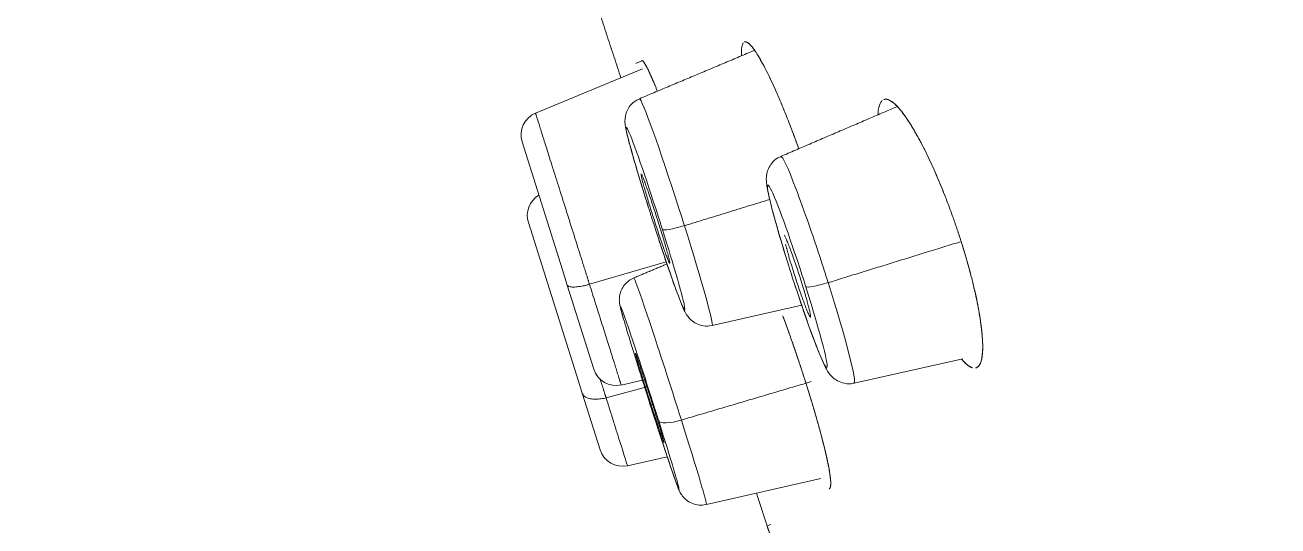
# Model space of a CAD drawing. Extents: x 6453 to 7582, y 0 to 827.
# Drawn here: x 7159.37 to 7175.41, y 485.49 to 491.91 of the extents above; entities that cross this region are included whole.
import ezdxf

# ---------------------------------------------------------------- set-up
doc = ezdxf.new("R2010")
doc.units = 0
doc.header["$LTSCALE"] = 30
doc.header["$MEASUREMENT"] = 0
doc.linetypes.add('HIDDEN2', pattern=[4.7625, 3.175, -1.5875])
doc.layers.add('1', color=7, linetype='CONTINUOUS')
doc.layers.add('2', color=1, linetype='HIDDEN2')

msp = doc.modelspace()

# ---------------------------------------------------------------- linework, layer by layer
at = {"layer": '1', "color": 7, "linetype": 'Continuous', "lineweight": 18}
for p, q in [((7168.582, 491.69), (7168.582, 491.69)), ((7167.2, 491.42), (7167.194, 491.417)), ((7167.272, 491.449), (7167.2, 491.42)), ((7167.278, 491.344), (7165.909, 490.777)), ((7165.738, 490.409), (7166.254, 488.773)), ((7166.455, 487.358), (7165.818, 489.377)), ((7166.254, 488.773), (7166.315, 488.578)), ((7166.655, 487.5), (7166.315, 488.578)), ((7168.17, 488.059), (7169.317, 488.318)), ((7169.987, 487.322), (7171.379, 487.633)), ((7166.506, 487.195), (7166.455, 487.358)), ((7167.006, 487.298), (7167.278, 487.358)), ((7166.506, 487.195), (7166.735, 486.468)), ((7167.086, 486.265), (7167.596, 486.378)), ((7168.096, 485.767), (7169.56, 486.1)), ((7169.667, 485.97), (7169.667, 485.97)), ((7168.921, 485.514), (7168.874, 485.494)), ((7168.921, 485.514), (7168.874, 485.494)), ((7168.874, 485.494), (7168.921, 485.514)), ((7168.874, 485.494), (7168.921, 485.514))]:
    msp.add_line(p, q, dxfattribs=at)
at = {"layer": '1', "color": 7, "linetype": 'Continuous', "lineweight": 13}
for p, q in [((7166.6, 488.587), (7167.583, 488.873)), ((7166.738, 487.37), (7166.751, 487.329)), ((7167.335, 487.275), (7166.812, 487.135))]:
    msp.add_line(p, q, dxfattribs=at)
at = {"layer": '1', "color": 7, "linetype": 'Continuous', "lineweight": 18}
for centre, start, end in [((7166.024, 490.5), 112.5, 197.5), ((7166.104, 489.467), 120.2005, 197.5), ((7166.941, 487.591), 197.5, 282.5), ((7167.022, 486.558), 197.5, 282.5)]:
    msp.add_arc(centre, 0.3, start, end, dxfattribs=at)
at = {"layer": '1', "color": 7, "linetype": 'Continuous', "lineweight": 13}
for centre, major_axis, ratio, start_param, end_param in [((7167.705, 489.511), (-0.465, 1.452), 0.034601, 4.71696, 6.281239), ((7167.445, 489.428), (-0.374, 1.167), 0.034601, 4.71696, 7.305585), ((7169.519, 488.774), (0.469, -1.451), 0.051888, 1.562494, 3.142038), ((7167.705, 489.511), (-0.465, 1.452), 0.034601, 4.58141, 4.71696), ((7167.445, 489.428), (-0.374, 1.167), 0.034601, 4.58141, 4.71696), ((7167.819, 489.38), (-0.286, -0.09), 0.130526, 0.034907, 1.517595), ((7167.705, 489.511), (-0.465, 1.452), 0.034601, 3.138517, 4.58141), ((7169.26, 488.69), (0.377, -1.167), 0.051888, 4.124518, 4.581312), ((7169.519, 488.774), (0.469, -1.451), 0.051888, 1.439719, 1.562494), ((7167.632, 487.218), (-0.465, 1.451), 0.016858, 4.586061, 6.282037), ((7169.26, 488.69), (0.377, -1.167), 0.051888, 4.704087, 7.722904), ((7169.655, 488.649), (-0.286, -0.09), 0.130526, 0.05236, 1.530973), ((7169.519, 488.774), (-0.469, 1.451), 0.051888, 3.136757, 4.581312), ((7167.445, 489.428), (-0.374, 1.167), 0.034601, 2.572011, 2.651997), ((7167.371, 487.134), (-0.374, 1.166), 0.016858, 4.586061, 6.751756), ((7167.371, 487.134), (-0.374, 1.166), 0.016858, 4.450552, 4.586061), ((7167.632, 487.218), (-0.465, 1.451), 0.016858, 4.450552, 4.586061), ((7167.772, 486.93), (0.286, 0.09), 0.258819, 3.159046, 4.643525), ((7167.632, 487.218), (-0.465, 1.451), 0.016858, 3.140081, 4.450552), ((7167.371, 487.134), (-0.374, 1.166), 0.016858, 2.503831, 3.432382)]:
    msp.add_ellipse(centre, major_axis=major_axis, ratio=ratio, start_param=start_param, end_param=end_param, dxfattribs=at)
at = {"layer": '1', "color": 7, "linetype": 'Continuous', "lineweight": 18}
for centre, major_axis, ratio, start_param, end_param in [((7167.445, 489.428), (-0.374, 1.167), 0.034601, 1.0224, 1.439818), ((7169.26, 488.69), (0.377, -1.167), 0.051888, 1.562494, 4.124517), ((7167.445, 489.428), (-0.374, 1.167), 0.034601, 1.439818, 1.575367), ((7167.445, 489.428), (-0.374, 1.167), 0.034601, 1.575367, 2.572011), ((7167.445, 489.428), (-0.374, 1.167), 0.034601, 2.651997, 4.58141), ((7169.26, 488.69), (0.377, -1.167), 0.051888, 4.581312, 4.704087), ((7169.26, 488.69), (0.377, -1.167), 0.051888, 1.439719, 1.562494), ((7167.371, 487.134), (-0.374, 1.166), 0.016858, 0.468571, 1.308959), ((7167.371, 487.134), (-0.374, 1.166), 0.016858, 1.308959, 1.444468), ((7167.371, 487.134), (-0.374, 1.166), 0.016858, 1.444468, 2.50383), ((7167.371, 487.134), (-0.374, 1.166), 0.016858, 3.432382, 4.450552)]:
    msp.add_ellipse(centre, major_axis=major_axis, ratio=ratio, start_param=start_param, end_param=end_param, dxfattribs=at)
for points, degree, knots in [([(7159.375, 553.255), (7159.375, 553.254), (7159.438, 553.053), (7159.506, 552.837), (7159.647, 552.39), (7159.792, 551.93), (7160.013, 551.23), (7160.239, 550.512), (7160.543, 549.547), (7160.854, 548.563), (7161.243, 547.33), (7161.638, 546.077), (7162.11, 544.58), (7162.587, 543.066), (7163.138, 541.318), (7163.693, 539.558), (7164.317, 537.578), (7164.942, 535.596), (7165.63, 533.414), (7166.316, 531.24), (7167.057, 528.89), (7167.791, 526.56), (7168.573, 524.081), (7169.344, 521.635), (7170.154, 519.068), (7170.948, 516.548), (7171.772, 513.934), (7172.578, 511.38), (7173.404, 508.759), (7174.208, 506.21), (7175.025, 503.619), (7175.816, 501.107), (7176.614, 498.578), (7177.402, 496.078), (7178.19, 493.579), (7179.007, 490.987), (7179.817, 488.418), (7180.652, 485.772), (7181.471, 483.175), (7182.311, 480.51), (7183.127, 477.921), (7183.961, 475.277), (7184.762, 472.737), (7185.575, 470.156), (7186.347, 467.709), (7187.127, 465.235), (7187.856, 462.924), (7188.589, 460.598), (7189.262, 458.462), (7189.936, 456.325), (7190.543, 454.4), (7191.147, 452.484), (7191.679, 450.799), (7192.205, 449.131), (7192.653, 447.707), (7193.096, 446.305), (7193.459, 445.154), (7193.666, 444.497), (7193.846, 443.926)], 2, [0, 0, 0, 0.033713, 0.033713, 0.068746, 0.068746, 0.10378, 0.10378, 0.138813, 0.138813, 0.173846, 0.173846, 0.208879, 0.208879, 0.243913, 0.243913, 0.278946, 0.278946, 0.313979, 0.313979, 0.349012, 0.349012, 0.384046, 0.384046, 0.419079, 0.419079, 0.454112, 0.454112, 0.489145, 0.489145, 0.524179, 0.524179, 0.559212, 0.559212, 0.594245, 0.594245, 0.629278, 0.629278, 0.664312, 0.664312, 0.699345, 0.699345, 0.734378, 0.734378, 0.769411, 0.769411, 0.804444, 0.804444, 0.839478, 0.839478, 0.874511, 0.874511, 0.909544, 0.909544, 0.944577, 0.944577, 0.979611, 0.979611, 1, 1, 1]), ([(7168.569, 491.68), (7168.567, 491.677), (7168.56, 491.666), (7168.552, 491.641), (7168.546, 491.596), (7168.546, 491.555), (7168.547, 491.526), (7168.547, 491.521)], 3, [0, 0, 0, 0, 0.122023, 0.422438, 0.636626, 0.937855, 1, 1, 1, 1]), ([(7168.548, 491.6), (7168.546, 491.583), (7168.546, 491.558), (7168.547, 491.529), (7168.547, 491.522)], 3, [0, 0, 0, 0, 0.765695, 1, 1, 1, 1]), ([(7169.277, 490.326), (7169.268, 490.354), (7169.248, 490.408), (7169.209, 490.514), (7169.16, 490.643), (7169.1, 490.793), (7169.04, 490.94), (7168.982, 491.072), (7168.928, 491.191), (7168.875, 491.301), (7168.82, 491.408), (7168.767, 491.501), (7168.721, 491.574), (7168.688, 491.618), (7168.664, 491.646), (7168.641, 491.67), (7168.618, 491.686), (7168.598, 491.693), (7168.588, 491.692), (7168.583, 491.69), (7168.582, 491.69)], 3, [0, 0, 0, 0, 0.034007, 0.069186, 0.134935, 0.202948, 0.273999, 0.346237, 0.406397, 0.472287, 0.548078, 0.625447, 0.698275, 0.766386, 0.79463, 0.835003, 0.907475, 0.947802, 0.997722, 1, 1, 1, 1]), ([(7169.277, 490.326), (7169.268, 490.354), (7169.248, 490.408), (7169.209, 490.514), (7169.16, 490.643), (7169.1, 490.793), (7169.04, 490.94), (7168.982, 491.072), (7168.928, 491.191), (7168.875, 491.301), (7168.82, 491.408), (7168.767, 491.501), (7168.721, 491.574), (7168.688, 491.618), (7168.664, 491.646), (7168.641, 491.67), (7168.615, 491.688), (7168.595, 491.693), (7168.586, 491.691), (7168.582, 491.69)], 3, [0, 0, 0, 0, 0.034012, 0.069191, 0.134941, 0.202957, 0.274009, 0.346248, 0.406409, 0.472301, 0.548094, 0.625464, 0.698294, 0.766406, 0.794651, 0.835024, 0.907497, 0.967554, 1, 1, 1, 1]), ([(7168.584, 491.691), (7168.586, 491.691), (7168.595, 491.693), (7168.614, 491.69), (7168.644, 491.667), (7168.68, 491.628), (7168.721, 491.573), (7168.766, 491.502), (7168.815, 491.416), (7168.867, 491.317), (7168.922, 491.204), (7168.979, 491.08), (7169.038, 490.945), (7169.097, 490.801), (7169.158, 490.649), (7169.208, 490.517), (7169.248, 490.409), (7169.267, 490.354), (7169.277, 490.326)], 3, [0, 0, 0, 0, 0.017409, 0.087814, 0.158333, 0.229613, 0.300377, 0.371283, 0.4415, 0.51204, 0.581832, 0.651955, 0.721625, 0.791293, 0.860832, 0.930452, 0.965331, 1, 1, 1, 1]), ([(7168.607, 491.69), (7168.61, 491.689), (7168.621, 491.684), (7168.644, 491.667), (7168.68, 491.628), (7168.721, 491.573), (7168.766, 491.502), (7168.815, 491.416), (7168.867, 491.317), (7168.922, 491.204), (7168.979, 491.08), (7169.038, 490.945), (7169.097, 490.801), (7169.158, 490.649), (7169.208, 490.517), (7169.248, 490.409), (7169.267, 490.354), (7169.277, 490.326)], 3, [0, 0, 0, 0, 0.020224, 0.095968, 0.17253, 0.248537, 0.324697, 0.400116, 0.475883, 0.550846, 0.626165, 0.700998, 0.775828, 0.85052, 0.925299, 0.962762, 1, 1, 1, 1]), ([(7167.467, 491.064), (7167.462, 491.077), (7167.439, 491.134), (7167.402, 491.221), (7167.362, 491.31), (7167.336, 491.362), (7167.319, 491.393), (7167.305, 491.417), (7167.288, 491.442), (7167.277, 491.451), (7167.273, 491.45), (7167.272, 491.449)], 3, [0, 0, 0, 0, 0.050348, 0.227066, 0.391335, 0.53579, 0.601839, 0.664914, 0.789621, 0.970908, 1, 1, 1, 1]), ([(7167.467, 491.064), (7167.462, 491.077), (7167.439, 491.134), (7167.402, 491.221), (7167.362, 491.31), (7167.336, 491.362), (7167.319, 491.393), (7167.305, 491.417), (7167.288, 491.442), (7167.277, 491.451), (7167.273, 491.45), (7167.272, 491.449)], 3, [0, 0, 0, 0, 0.050313, 0.227039, 0.391315, 0.535776, 0.601828, 0.664906, 0.789618, 0.970912, 1, 1, 1, 1]), ([(7167.285, 491.443), (7167.288, 491.441), (7167.295, 491.432), (7167.311, 491.409), (7167.335, 491.365), (7167.368, 491.296), (7167.407, 491.209), (7167.441, 491.128), (7167.462, 491.076), (7167.468, 491.063)], 3, [0, 0, 0, 0, 0.092263, 0.213993, 0.394395, 0.577186, 0.757487, 0.939911, 1, 1, 1, 1]), ([(7167.285, 491.443), (7167.288, 491.441), (7167.295, 491.432), (7167.311, 491.409), (7167.335, 491.365), (7167.368, 491.296), (7167.407, 491.209), (7167.441, 491.128), (7167.462, 491.076), (7167.468, 491.063)], 3, [0, 0, 0, 0, 0.092263, 0.213993, 0.394395, 0.577186, 0.757487, 0.939911, 1, 1, 1, 1]), ([(7167.24, 490.957), (7167.223, 490.952), (7167.178, 490.934), (7167.122, 490.88), (7167.079, 490.811), (7167.06, 490.747), (7167.054, 490.696), (7167.054, 490.656), (7167.059, 490.611), (7167.074, 490.53), (7167.118, 490.358), (7167.182, 490.138), (7167.216, 490.023)], 3, [0, 0, 0, 0, 0.033057, 0.096388, 0.148952, 0.19455, 0.233788, 0.27088, 0.321589, 0.436499, 0.742396, 1, 1, 1, 1]), ([(7170.307, 490.864), (7170.312, 490.882), (7170.324, 490.914), (7170.341, 490.934), (7170.35, 490.942), (7170.35, 490.942)], 3, [0, 0, 0, 0, 0.496629, 0.994908, 1, 1, 1, 1]), ([(7170.307, 490.864), (7170.312, 490.882), (7170.324, 490.914), (7170.341, 490.934), (7170.35, 490.942), (7170.35, 490.942)], 3, [0, 0, 0, 0, 0.496629, 0.994908, 1, 1, 1, 1]), ([(7171.364, 489.116), (7171.361, 489.123), (7171.357, 489.136), (7171.351, 489.156), (7171.344, 489.177), (7171.338, 489.197), (7171.331, 489.217), (7171.325, 489.237), (7171.318, 489.257), (7171.311, 489.278), (7171.304, 489.298), (7171.297, 489.318), (7171.29, 489.338), (7171.283, 489.359), (7171.276, 489.379), (7171.269, 489.4), (7171.262, 489.42), (7171.247, 489.461), (7171.225, 489.522), (7171.195, 489.603), (7171.164, 489.684), (7171.123, 489.788), (7171.071, 489.915), (7171.006, 490.065), (7170.939, 490.211), (7170.874, 490.343), (7170.811, 490.462), (7170.748, 490.573), (7170.682, 490.68), (7170.624, 490.763), (7170.577, 490.823), (7170.54, 490.864), (7170.51, 490.894), (7170.483, 490.917), (7170.457, 490.935), (7170.435, 490.947), (7170.418, 490.953), (7170.408, 490.955), (7170.397, 490.957), (7170.383, 490.957), (7170.372, 490.954), (7170.367, 490.952), (7170.366, 490.951)], 3, [0, 0, 0, 0, 0.006741, 0.013492, 0.020255, 0.027028, 0.033811, 0.040606, 0.047411, 0.054228, 0.061055, 0.067892, 0.074741, 0.0816, 0.088471, 0.095352, 0.102244, 0.109147, 0.136952, 0.164749, 0.192536, 0.220315, 0.27434, 0.330159, 0.388379, 0.447546, 0.497663, 0.552721, 0.616016, 0.680786, 0.721962, 0.761338, 0.798918, 0.824882, 0.857204, 0.898047, 0.91655, 0.929077, 0.942132, 0.96989, 0.997089, 1, 1, 1, 1]), ([(7171.364, 489.116), (7171.361, 489.123), (7171.357, 489.136), (7171.351, 489.156), (7171.344, 489.177), (7171.338, 489.197), (7171.331, 489.217), (7171.325, 489.237), (7171.318, 489.257), (7171.311, 489.278), (7171.304, 489.298), (7171.297, 489.318), (7171.29, 489.338), (7171.283, 489.359), (7171.276, 489.379), (7171.269, 489.4), (7171.262, 489.42), (7171.247, 489.461), (7171.225, 489.522), (7171.195, 489.603), (7171.164, 489.684), (7171.123, 489.788), (7171.071, 489.915), (7171.006, 490.065), (7170.939, 490.211), (7170.874, 490.343), (7170.811, 490.462), (7170.748, 490.573), (7170.682, 490.68), (7170.624, 490.763), (7170.577, 490.823), (7170.54, 490.864), (7170.51, 490.894), (7170.483, 490.917), (7170.457, 490.935), (7170.435, 490.947), (7170.418, 490.953), (7170.408, 490.955), (7170.397, 490.957), (7170.382, 490.957), (7170.372, 490.954), (7170.366, 490.951)], 3, [0, 0, 0, 0, 0.006741, 0.013492, 0.020255, 0.027028, 0.033812, 0.040606, 0.047412, 0.054228, 0.061055, 0.067893, 0.074742, 0.081601, 0.088472, 0.095353, 0.102245, 0.109148, 0.136954, 0.164751, 0.192538, 0.220318, 0.274343, 0.330162, 0.388383, 0.447551, 0.497668, 0.552727, 0.616023, 0.680794, 0.72197, 0.761346, 0.798927, 0.824892, 0.857214, 0.898057, 0.91656, 0.929088, 0.942142, 0.969901, 1, 1, 1, 1]), ([(7170.37, 490.953), (7170.373, 490.954), (7170.388, 490.958), (7170.416, 490.956), (7170.458, 490.936), (7170.506, 490.899), (7170.559, 490.845), (7170.616, 490.774), (7170.676, 490.688), (7170.739, 490.588), (7170.804, 490.475), (7170.87, 490.35), (7170.937, 490.215), (7171.003, 490.071), (7171.069, 489.92), (7171.123, 489.79), (7171.164, 489.684), (7171.195, 489.603), (7171.225, 489.522), (7171.25, 489.455), (7171.269, 489.4), (7171.283, 489.36), (7171.297, 489.319), (7171.311, 489.279), (7171.324, 489.238), (7171.338, 489.197), (7171.351, 489.157), (7171.359, 489.13), (7171.364, 489.116)], 3, [0, 0, 0, 0, 0.0182, 0.076573, 0.135552, 0.195054, 0.254561, 0.314049, 0.37307, 0.432281, 0.490583, 0.549063, 0.60673, 0.664308, 0.721132, 0.778015, 0.806021, 0.833969, 0.86192, 0.889932, 0.903728, 0.917499, 0.931253, 0.944996, 0.958735, 0.972478, 0.98623, 1, 1, 1, 1]), ([(7170.384, 490.956), (7170.394, 490.958), (7170.417, 490.955), (7170.458, 490.936), (7170.506, 490.899), (7170.559, 490.845), (7170.616, 490.774), (7170.676, 490.688), (7170.739, 490.588), (7170.804, 490.475), (7170.87, 490.35), (7170.937, 490.215), (7171.003, 490.071), (7171.069, 489.92), (7171.123, 489.79), (7171.164, 489.684), (7171.195, 489.603), (7171.225, 489.522), (7171.25, 489.455), (7171.269, 489.4), (7171.283, 489.36), (7171.297, 489.319), (7171.311, 489.279), (7171.324, 489.238), (7171.338, 489.197), (7171.351, 489.157), (7171.359, 489.13), (7171.364, 489.116)], 3, [0, 0, 0, 0, 0.053638, 0.114082, 0.175062, 0.236047, 0.297012, 0.357499, 0.41818, 0.47793, 0.537863, 0.596963, 0.65597, 0.714206, 0.772502, 0.801203, 0.829845, 0.85849, 0.887199, 0.901337, 0.91545, 0.929546, 0.94363, 0.95771, 0.971794, 0.985888, 1, 1, 1, 1]), ([(7170.316, 490.89), (7170.313, 490.882), (7170.304, 490.855), (7170.296, 490.813), (7170.293, 490.776), (7170.292, 490.765)], 3, [0, 0, 0, 0, 0.251046, 0.795563, 1, 1, 1, 1]), ([(7170.316, 490.89), (7170.313, 490.882), (7170.304, 490.855), (7170.296, 490.813), (7170.293, 490.776), (7170.292, 490.765)], 3, [0, 0, 0, 0, 0.25098, 0.795503, 1, 1, 1, 1]), ([(7169.051, 490.22), (7169.037, 490.216), (7168.992, 490.2), (7168.936, 490.145), (7168.891, 490.074), (7168.87, 490.008), (7168.863, 489.953), (7168.864, 489.9), (7168.875, 489.809), (7168.913, 489.639), (7168.988, 489.358), (7169.05, 489.154), (7169.072, 489.083)], 3, [0, 0, 0, 0, 0.025009, 0.083604, 0.132635, 0.176386, 0.217134, 0.264096, 0.34812, 0.609822, 0.872815, 1, 1, 1, 1]), ([(7167.445, 489.29), (7167.489, 489.153), (7167.576, 488.888), (7167.681, 488.586), (7167.725, 488.471), (7167.738, 488.439)], 3, [0, 0, 0, 0, 0.374599, 0.80282, 1, 1, 1, 1]), ([(7171.364, 489.116), (7171.366, 489.109), (7171.37, 489.096), (7171.377, 489.075), (7171.383, 489.054), (7171.389, 489.033), (7171.396, 489.013), (7171.402, 488.992), (7171.408, 488.971), (7171.414, 488.951), (7171.42, 488.93), (7171.426, 488.91), (7171.432, 488.889), (7171.438, 488.869), (7171.443, 488.848), (7171.449, 488.828), (7171.455, 488.807), (7171.466, 488.766), (7171.482, 488.705), (7171.503, 488.625), (7171.522, 488.546), (7171.546, 488.441), (7171.573, 488.315), (7171.598, 488.172), (7171.617, 488.039), (7171.633, 487.879), (7171.637, 487.713), (7171.617, 487.6), (7171.589, 487.545), (7171.569, 487.527), (7171.556, 487.521), (7171.554, 487.52)], 3, [0, 0, 0, 0, 0.008486, 0.016969, 0.025451, 0.033932, 0.042414, 0.050898, 0.059385, 0.067875, 0.076372, 0.084874, 0.093384, 0.101902, 0.110431, 0.11897, 0.127521, 0.136085, 0.170812, 0.205456, 0.240092, 0.274796, 0.346133, 0.417131, 0.488487, 0.560899, 0.704396, 0.845444, 0.915847, 0.986658, 1, 1, 1, 1]), ([(7171.543, 487.516), (7171.544, 487.516), (7171.55, 487.518), (7171.562, 487.523), (7171.579, 487.535), (7171.595, 487.557), (7171.61, 487.588), (7171.621, 487.628), (7171.629, 487.676), (7171.634, 487.739), (7171.635, 487.819), (7171.629, 487.923), (7171.617, 488.044), (7171.597, 488.18), (7171.571, 488.322), (7171.545, 488.445), (7171.522, 488.546), (7171.503, 488.625), (7171.482, 488.706), (7171.464, 488.772), (7171.45, 488.824), (7171.44, 488.861), (7171.43, 488.897), (7171.419, 488.934), (7171.408, 488.97), (7171.397, 489.007), (7171.386, 489.043), (7171.375, 489.08), (7171.367, 489.104), (7171.364, 489.116)], 3, [0, 0, 0, 0, 0.004774, 0.036443, 0.07879, 0.124747, 0.174323, 0.223014, 0.271765, 0.320575, 0.387656, 0.45246, 0.526159, 0.59815, 0.666408, 0.731751, 0.765726, 0.799675, 0.833598, 0.867497, 0.882422, 0.897297, 0.91212, 0.926893, 0.941616, 0.956287, 0.970909, 0.98548, 1, 1, 1, 1]), ([(7171.543, 487.516), (7171.546, 487.517), (7171.553, 487.519), (7171.564, 487.524), (7171.582, 487.538), (7171.597, 487.561), (7171.61, 487.591), (7171.621, 487.629), (7171.631, 487.685), (7171.635, 487.767), (7171.633, 487.859), (7171.625, 487.965), (7171.611, 488.084), (7171.59, 488.216), (7171.565, 488.353), (7171.539, 488.472), (7171.516, 488.57), (7171.498, 488.646), (7171.478, 488.723), (7171.46, 488.788), (7171.445, 488.841), (7171.434, 488.88), (7171.423, 488.92), (7171.412, 488.959), (7171.4, 488.998), (7171.388, 489.038), (7171.376, 489.077), (7171.368, 489.103), (7171.364, 489.116)], 3, [0, 0, 0, 0, 0.013849, 0.044413, 0.076868, 0.143016, 0.176845, 0.212893, 0.281653, 0.350015, 0.415763, 0.478054, 0.547891, 0.615962, 0.680835, 0.743388, 0.775905, 0.808385, 0.840828, 0.873234, 0.889288, 0.905283, 0.921218, 0.937094, 0.95291, 0.968666, 0.984363, 1, 1, 1, 1]), ([(7171.364, 489.116), (7171.366, 489.109), (7171.37, 489.096), (7171.377, 489.075), (7171.383, 489.054), (7171.389, 489.033), (7171.396, 489.013), (7171.402, 488.992), (7171.408, 488.971), (7171.414, 488.951), (7171.42, 488.93), (7171.426, 488.91), (7171.432, 488.889), (7171.438, 488.869), (7171.443, 488.848), (7171.449, 488.828), (7171.455, 488.807), (7171.466, 488.766), (7171.482, 488.705), (7171.503, 488.625), (7171.522, 488.546), (7171.546, 488.441), (7171.573, 488.315), (7171.598, 488.172), (7171.617, 488.039), (7171.633, 487.879), (7171.637, 487.713), (7171.617, 487.6), (7171.593, 487.553), (7171.581, 487.539), (7171.578, 487.536)], 3, [0, 0, 0, 0, 0.008989, 0.017975, 0.026959, 0.035943, 0.044927, 0.053914, 0.062904, 0.071898, 0.080897, 0.089904, 0.098918, 0.107941, 0.116975, 0.12602, 0.135077, 0.144149, 0.180934, 0.217631, 0.25432, 0.29108, 0.366645, 0.44185, 0.517434, 0.594137, 0.746137, 0.895544, 0.970119, 1, 1, 1, 1]), ([(7167.166, 488.663), (7167.141, 488.654), (7167.092, 488.63), (7167.036, 488.569), (7167.001, 488.502), (7166.985, 488.441), (7166.981, 488.393), (7166.983, 488.361), (7166.986, 488.337), (7166.992, 488.307), (7167.001, 488.27), (7167.018, 488.207), (7167.031, 488.164)], 3, [0, 0, 0, 0, 0.084462, 0.184945, 0.268681, 0.33985, 0.397731, 0.441818, 0.486127, 0.556129, 0.738817, 1, 1, 1, 1]), ([(7169.235, 488.561), (7169.282, 488.418), (7169.376, 488.142), (7169.509, 487.775), (7169.6, 487.565), (7169.642, 487.476), (7169.706, 487.399), (7169.774, 487.347), (7169.866, 487.315), (7169.945, 487.308), (7169.984, 487.323), (7169.988, 487.324)], 3, [0, 0, 0, 0, 0.208419, 0.437457, 0.672379, 0.802166, 0.84706, 0.889491, 0.939194, 0.993274, 1, 1, 1, 1]), ([(7167.738, 488.439), (7167.757, 488.387), (7167.794, 488.293), (7167.817, 488.241), (7167.853, 488.18), (7167.897, 488.129), (7167.966, 488.08), (7168.059, 488.049), (7168.126, 488.052), (7168.161, 488.058)], 3, [0, 0, 0, 0, 0.271539, 0.535666, 0.618834, 0.701227, 0.789239, 0.891701, 1, 1, 1, 1]), ([(7169.075, 488.184), (7169.082, 488.163), (7169.11, 488.089), (7169.147, 487.985), (7169.186, 487.874), (7169.216, 487.79), (7169.245, 487.705), (7169.268, 487.636), (7169.286, 487.583), (7169.298, 487.545), (7169.311, 487.507), (7169.323, 487.47), (7169.335, 487.432), (7169.347, 487.395), (7169.359, 487.358), (7169.371, 487.321), (7169.379, 487.297), (7169.382, 487.284)], 3, [0, 0, 0, 0, 0.070788, 0.255904, 0.348609, 0.441253, 0.534026, 0.627119, 0.668734, 0.710265, 0.751729, 0.793141, 0.834518, 0.875876, 0.917231, 0.9586, 1, 1, 1, 1]), ([(7169.075, 488.184), (7169.082, 488.163), (7169.11, 488.089), (7169.147, 487.985), (7169.186, 487.874), (7169.216, 487.79), (7169.245, 487.705), (7169.268, 487.636), (7169.286, 487.583), (7169.298, 487.545), (7169.311, 487.507), (7169.323, 487.47), (7169.335, 487.432), (7169.347, 487.395), (7169.359, 487.358), (7169.371, 487.321), (7169.379, 487.297), (7169.382, 487.284)], 3, [0, 0, 0, 0, 0.070788, 0.255904, 0.348609, 0.441253, 0.534026, 0.627119, 0.668734, 0.710265, 0.751729, 0.793141, 0.834518, 0.875876, 0.917231, 0.9586, 1, 1, 1, 1]), ([(7169.382, 487.284), (7169.38, 487.291), (7169.376, 487.304), (7169.37, 487.325), (7169.363, 487.345), (7169.357, 487.365), (7169.35, 487.386), (7169.343, 487.406), (7169.337, 487.427), (7169.33, 487.448), (7169.323, 487.469), (7169.316, 487.489), (7169.31, 487.51), (7169.303, 487.531), (7169.296, 487.552), (7169.289, 487.574), (7169.282, 487.595), (7169.267, 487.637), (7169.246, 487.702), (7169.216, 487.787), (7169.187, 487.873), (7169.148, 487.982), (7169.112, 488.084), (7169.085, 488.156), (7169.077, 488.178)], 3, [0, 0, 0, 0, 0.022853, 0.045748, 0.068685, 0.091665, 0.114687, 0.137751, 0.160858, 0.184006, 0.207197, 0.23043, 0.253705, 0.277023, 0.300383, 0.323785, 0.347229, 0.370715, 0.465402, 0.560094, 0.654788, 0.749487, 0.926463, 1, 1, 1, 1]), ([(7169.382, 487.284), (7169.38, 487.291), (7169.376, 487.304), (7169.37, 487.325), (7169.363, 487.345), (7169.357, 487.365), (7169.35, 487.386), (7169.343, 487.406), (7169.337, 487.427), (7169.33, 487.448), (7169.323, 487.469), (7169.316, 487.489), (7169.31, 487.51), (7169.303, 487.531), (7169.296, 487.552), (7169.289, 487.574), (7169.282, 487.595), (7169.267, 487.637), (7169.246, 487.702), (7169.216, 487.787), (7169.187, 487.873), (7169.148, 487.982), (7169.112, 488.084), (7169.085, 488.156), (7169.077, 488.178)], 3, [0, 0, 0, 0, 0.022853, 0.045748, 0.068686, 0.091666, 0.114688, 0.137753, 0.160859, 0.184008, 0.207199, 0.230432, 0.253708, 0.277026, 0.300386, 0.323788, 0.347232, 0.370719, 0.465407, 0.560099, 0.654795, 0.749494, 0.926472, 1, 1, 1, 1]), ([(7171.367, 487.624), (7171.372, 487.617), (7171.399, 487.589), (7171.437, 487.553), (7171.474, 487.53), (7171.494, 487.521), (7171.502, 487.519), (7171.505, 487.518)], 3, [0, 0, 0, 0, 0.108316, 0.505579, 0.79631, 0.935516, 1, 1, 1, 1]), ([(7171.488, 487.524), (7171.488, 487.524), (7171.474, 487.53), (7171.445, 487.548), (7171.409, 487.579), (7171.389, 487.599), (7171.386, 487.603)], 3, [0, 0, 0, 0, 0.000036, 0.458178, 0.919273, 1, 1, 1, 1]), ([(7171.494, 487.522), (7171.492, 487.522), (7171.476, 487.529), (7171.445, 487.548), (7171.409, 487.579), (7171.389, 487.599), (7171.386, 487.603)], 3, [0, 0, 0, 0, 0.061826, 0.491659, 0.924262, 1, 1, 1, 1]), ([(7171.387, 487.602), (7171.39, 487.599), (7171.413, 487.575), (7171.44, 487.552), (7171.466, 487.535), (7171.473, 487.531), (7171.477, 487.529)], 3, [0, 0, 0, 0, 0.090559, 0.713762, 0.881555, 1, 1, 1, 1]), ([(7169.668, 485.97), (7169.669, 485.97), (7169.675, 485.973), (7169.683, 485.984), (7169.69, 486.024), (7169.686, 486.109), (7169.665, 486.236), (7169.639, 486.361), (7169.614, 486.468), (7169.586, 486.582), (7169.559, 486.685), (7169.535, 486.772), (7169.515, 486.841), (7169.495, 486.912), (7169.477, 486.973), (7169.463, 487.022), (7169.452, 487.059), (7169.441, 487.096), (7169.429, 487.133), (7169.418, 487.171), (7169.406, 487.209), (7169.394, 487.246), (7169.386, 487.272), (7169.382, 487.284)], 3, [0, 0, 0, 0, 0.01789, 0.089894, 0.165178, 0.304826, 0.438552, 0.510175, 0.580677, 0.649852, 0.716811, 0.75257, 0.788326, 0.824081, 0.859833, 0.877557, 0.895223, 0.912832, 0.930382, 0.947873, 0.965307, 0.982683, 1, 1, 1, 1]), ([(7169.382, 487.284), (7169.385, 487.278), (7169.389, 487.264), (7169.395, 487.244), (7169.401, 487.225), (7169.407, 487.205), (7169.413, 487.185), (7169.419, 487.165), (7169.425, 487.146), (7169.431, 487.126), (7169.437, 487.107), (7169.443, 487.088), (7169.449, 487.068), (7169.455, 487.049), (7169.46, 487.03), (7169.466, 487.011), (7169.472, 486.992), (7169.477, 486.973), (7169.489, 486.935), (7169.505, 486.876), (7169.527, 486.801), (7169.547, 486.727), (7169.573, 486.633), (7169.601, 486.521), (7169.63, 486.4), (7169.654, 486.292), (7169.671, 486.199), (7169.683, 486.12), (7169.689, 486.057), (7169.688, 486.011), (7169.683, 485.985), (7169.677, 485.976), (7169.675, 485.974)], 3, [0, 0, 0, 0, 0.009477, 0.018946, 0.02841, 0.037868, 0.047323, 0.056775, 0.066226, 0.075676, 0.085126, 0.094578, 0.104033, 0.113492, 0.122956, 0.132425, 0.141902, 0.151388, 0.160882, 0.201, 0.241047, 0.281108, 0.321269, 0.401088, 0.480864, 0.559787, 0.638685, 0.717161, 0.795599, 0.874574, 0.953037, 1, 1, 1, 1]), ([(7169.668, 485.97), (7169.674, 485.971), (7169.681, 485.979), (7169.687, 486.002), (7169.689, 486.03), (7169.688, 486.07), (7169.682, 486.125), (7169.671, 486.202), (7169.653, 486.296), (7169.629, 486.406), (7169.6, 486.526), (7169.572, 486.635), (7169.547, 486.728), (7169.526, 486.802), (7169.505, 486.879), (7169.486, 486.943), (7169.471, 486.994), (7169.461, 487.029), (7169.45, 487.065), (7169.439, 487.101), (7169.428, 487.138), (7169.417, 487.174), (7169.405, 487.211), (7169.394, 487.247), (7169.386, 487.272), (7169.382, 487.284)], 3, [0, 0, 0, 0, 0.080735, 0.134488, 0.188145, 0.241705, 0.314459, 0.383966, 0.463362, 0.541831, 0.617073, 0.69013, 0.729198, 0.768302, 0.807442, 0.846618, 0.863871, 0.881071, 0.898219, 0.915314, 0.932356, 0.949346, 0.966283, 0.983168, 1, 1, 1, 1]), ([(7169.382, 487.284), (7169.385, 487.278), (7169.389, 487.264), (7169.395, 487.244), (7169.401, 487.225), (7169.407, 487.205), (7169.413, 487.185), (7169.419, 487.165), (7169.425, 487.146), (7169.431, 487.126), (7169.437, 487.107), (7169.443, 487.088), (7169.449, 487.068), (7169.455, 487.049), (7169.46, 487.03), (7169.466, 487.011), (7169.472, 486.992), (7169.477, 486.973), (7169.489, 486.935), (7169.505, 486.876), (7169.527, 486.801), (7169.547, 486.727), (7169.573, 486.633), (7169.601, 486.521), (7169.63, 486.4), (7169.654, 486.292), (7169.671, 486.199), (7169.683, 486.12), (7169.689, 486.057), (7169.688, 486.011), (7169.683, 485.984), (7169.677, 485.975), (7169.674, 485.973)], 3, [0, 0, 0, 0, 0.009415, 0.018823, 0.028225, 0.037622, 0.047016, 0.056407, 0.065796, 0.075184, 0.084573, 0.093964, 0.103358, 0.112755, 0.122157, 0.131566, 0.140981, 0.150405, 0.159838, 0.199696, 0.239483, 0.279283, 0.319183, 0.398484, 0.477742, 0.556153, 0.634539, 0.712506, 0.790435, 0.868897, 0.946851, 1, 1, 1, 1]), ([(7167.342, 487.155), (7167.386, 487.019), (7167.473, 486.749), (7167.586, 486.405), (7167.638, 486.254), (7167.656, 486.203)], 3, [0, 0, 0, 0, 0.349198, 0.747836, 1, 1, 1, 1]), ([(7167.656, 486.203), (7167.669, 486.164), (7167.719, 486.023), (7167.725, 485.993), (7167.768, 485.909), (7167.794, 485.87), (7167.839, 485.823), (7167.911, 485.779), (7168, 485.755), (7168.062, 485.761), (7168.091, 485.768)], 3, [0, 0, 0, 0, 0.157611, 0.599173, 0.647987, 0.691275, 0.754966, 0.830466, 0.920304, 1, 1, 1, 1]), ([(7169.244, 484.425), (7169.242, 484.431), (7169.225, 484.478), (7169.195, 484.564), (7169.154, 484.682), (7169.114, 484.798), (7169.075, 484.91), (7169.037, 485.022), (7169, 485.129), (7168.966, 485.226), (7168.938, 485.307), (7168.921, 485.357), (7168.911, 485.385), (7168.907, 485.397), (7168.903, 485.409), (7168.899, 485.42), (7168.895, 485.43), (7168.892, 485.44), (7168.889, 485.449), (7168.886, 485.457), (7168.883, 485.465), (7168.881, 485.471), (7168.879, 485.477), (7168.877, 485.482), (7168.876, 485.486), (7168.875, 485.49), (7168.874, 485.492), (7168.874, 485.494), (7168.874, 485.494), (7168.874, 485.494)], 3, [0, 0, 0, 0, 0.010227, 0.073322, 0.138944, 0.207093, 0.277768, 0.350969, 0.434696, 0.516971, 0.597796, 0.677173, 0.694954, 0.712885, 0.730967, 0.749201, 0.767586, 0.786122, 0.804809, 0.823647, 0.842637, 0.861777, 0.881069, 0.900513, 0.920108, 0.939854, 0.959751, 0.9798, 1, 1, 1, 1])]:
    msp.add_open_spline(points, degree=degree, knots=knots, dxfattribs=at)
for points, degree in [([(7166.314, 493.334), (7167.002, 491.229)], 1), ([(7166.314, 493.334), (7167.002, 491.229)], 1), ([(7168.703, 491.578), (7167.24, 490.963)], 1), ([(7170.524, 490.856), (7169.051, 490.225)], 1), ([(7167.216, 490.023), (7167.27, 489.835), (7167.355, 489.568)], 2), ([(7169.072, 489.083), (7169.107, 488.96), (7169.15, 488.825)], 2), ([(7167.592, 488.847), (7167.167, 488.669)], 1), ([(7168.738, 485.912), (7168.874, 485.494)], 1), ([(7168.738, 485.912), (7168.874, 485.494)], 1)]:
    msp.add_open_spline(points, degree=degree, dxfattribs=at)
at = {"layer": '1', "color": 7, "linetype": 'Continuous', "lineweight": 13}
msp.add_rational_spline([(7165.909, 490.777), (7165.909, 490.777), (7165.92, 490.744), (7166.018, 490.431), (7166.527, 488.819)], [0.936091994624, 0.962946726278, 1, 0.730756595522, 1], degree=2, knots=[0, 0, 0, 0.120972, 0.120972, 1, 1, 1], dxfattribs=at)
at = {"layer": '1', "color": 7, "linetype": 'Continuous', "lineweight": 18}
for points, weights, knots in [([(7167.401, 489.496), (7167.222, 490.063), (7167.266, 489.995), (7167.309, 489.927), (7167.488, 489.359)], [1, 0.707106781186, 1, 0.707106781186, 1], [0, 0, 0, 0.5, 0.5, 1, 1, 1]), ([(7167.488, 489.359), (7167.667, 488.792), (7167.623, 488.86), (7167.58, 488.929), (7167.401, 489.496)], [1, 0.707106781187, 1, 0.707106781187, 1], [0, 0, 0, 0.5, 0.5, 1, 1, 1]), ([(7169.309, 488.63), (7169.145, 489.15), (7169.096, 489.21), (7169.093, 489.214), (7169.092, 489.213)], [1, 0.707106781187, 1, 0.974981724116, 0.954237457243], [0, 0, 0, 0.921304, 0.921304, 1, 1, 1]), ([(7169.309, 488.63), (7169.473, 488.11), (7169.424, 488.17), (7169.375, 488.23), (7169.211, 488.75)], [1, 0.707106781187, 1, 0.707106781187, 1], [0, 0, 0, 0.5, 0.5, 1, 1, 1]), ([(7167.314, 487.279), (7167.14, 487.832), (7167.196, 487.687), (7167.253, 487.542), (7167.427, 486.989)], [1, 0.707106781185, 1, 0.707106781185, 1], [0, 0, 0, 0.5, 0.5, 1, 1, 1]), ([(7167.427, 486.989), (7167.602, 486.436), (7167.545, 486.581), (7167.488, 486.726), (7167.314, 487.279)], [1, 0.707106781186, 1, 0.707106781186, 1], [0, 0, 0, 0.5, 0.5, 1, 1, 1])]:
    msp.add_rational_spline(points, weights, degree=2, knots=knots, dxfattribs=at)
at = {"layer": '1', "color": 7, "linetype": 'Continuous', "lineweight": 13}
for points in [[(7167.815, 489.337), (7168.908, 489.674)], [(7169.655, 488.608), (7171.349, 489.132)], [(7167.776, 486.85), (7169.438, 487.341)]]:
    msp.add_open_spline(points, degree=1, dxfattribs=at)
at = {"layer": '1', "color": 7, "linetype": 'Continuous', "lineweight": 18}
msp.add_rational_spline([(7169.11, 489.1), (7169.143, 488.965), (7169.211, 488.75)], [0.853553390594, 0.853553152609, 1], degree=2, dxfattribs=at)
at = {"layer": '1', "color": 7, "linetype": 'Continuous', "lineweight": 13}
for points, weights in [([(7166.527, 488.819), (7166.564, 488.702), (7166.6, 488.587)], [1, 0.997684612523, 1]), ([(7166.6, 488.587), (7166.337, 488.511), (7166.315, 488.578)], [1, 0.737277336822, 1]), ([(7166.6, 488.587), (7167.007, 487.297), (7167.006, 487.298)], [1, 0.767571861669, 0.936437408087]), ([(7166.751, 487.329), (7166.783, 487.229), (7166.812, 487.135)], [1, 0.998047163332, 1]), ([(7166.506, 487.195), (7166.547, 487.064), (7166.812, 487.135)], [1, 0.737277336809, 1]), ([(7167.086, 486.265), (7167.087, 486.263), (7166.812, 487.135)], [0.883475567605, 0.813612679226, 1])]:
    msp.add_rational_spline(points, weights, degree=2, dxfattribs=at)
at = {"layer": '2', "color": 7, "linetype": 'Continuous', "lineweight": 18}
msp.add_rational_spline([(7181.146, 484.871), (7166.963, 529.854), (7161.008, 548.738), (7160.812, 549.359), (7160.64, 549.906), (7159.426, 553.757), (7159.426, 553.756)], [1, 0.777791238467, 1, 0.999647191397, 1, 0.929321570329, 0.893869190396], degree=2, knots=[0, 0, 0, 0.75006, 0.75006, 0.774722, 0.774722, 1, 1, 1], dxfattribs=at)
msp.add_rational_spline([(7181.146, 484.871), (7166.963, 529.854), (7161.008, 548.738)], [1, 0.777791238467, 1], degree=2, dxfattribs=at)

doc.saveas('drawing.dxf')
